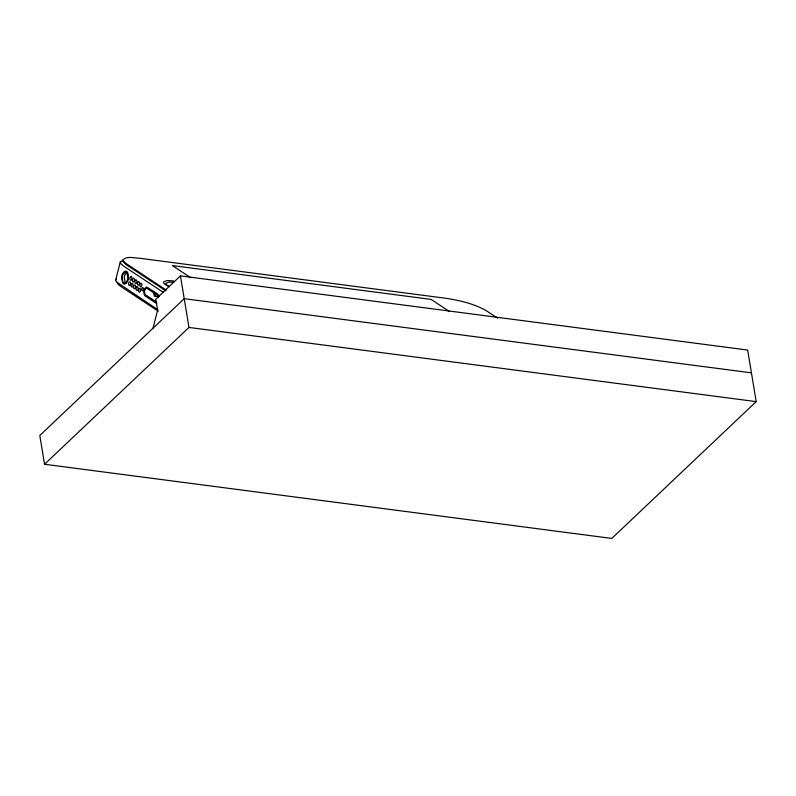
<?xml version="1.0" encoding="UTF-8"?>
<svg xmlns="http://www.w3.org/2000/svg" width="796" height="796" viewBox="0 0 796 796"><rect width="100%" height="100%" fill="white"/><g stroke="black" fill="none" stroke-linecap="round" stroke-linejoin="round"><path stroke-width="1.19" d="M157.916 309.823L116.306 281.804L115.679 279.963L120.296 261.854L123.45 260.023M158.573 296.619L154.882 296.132L155.698 292.938M153.011 328.231L157.608 310.211L155.787 299.226L180.443 275.874L747.663 350.051L756.2 401.622L611.786 538.434L44.566 464.257L39.8 435.492L184.214 298.669L751.434 372.846M115.679 279.963L116.226 279.107M120.296 261.854L120.892 263.784L123.629 266.123L163.528 292.48M117.34 282.262L117.917 284.063L120.494 286.262L158.285 311.226M44.566 464.257L188.98 327.445L756.2 401.622M123.35 259.854L122.922 261.476L126.047 264.59L165.867 290.878M130.723 276.67L130.365 277.038A1.741 0.866 -82.6 0 0 129.927 278.779L130.027 279.436A2.08 1.025 -82.6 0 0 131.101 280.142L131.459 279.784A1.741 0.866 -82.6 0 0 131.897 278.043L131.808 277.386A2.08 1.025 -82.6 0 0 130.723 276.68M129.768 285.386L130.126 285.018A1.741 0.866 -82.6 0 0 130.574 283.276L130.474 282.62A2.08 1.025 -82.6 0 0 129.4 281.913L129.042 282.262A1.741 0.866 -82.6 0 0 128.594 284.013L128.693 284.67A2.08 1.025 -82.6 0 0 129.768 285.376M126.922 272.62L124.942 274.909A5.005 2.487 -82.6 0 0 124.266 277.545L125.171 282.341A6.149 3.055 -82.6 0 0 125.798 282.958M156.902 303.037L155.648 302.898L145.18 295.983C142.892 293.654 143.37 287.953 146.792 287.038L157.877 294.182L159.11 296.49M497.639 318.191L486.416 310.778C474.147 303.734 460.048 300.51 446.188 298.331L139.409 258.222C134.255 258.173 127.29 255.785 123.101 259.645L123.678 261.446L126.256 263.645L166.085 289.953M449.491 311.564L431.064 299.395L172.364 265.565L190.791 277.744M154.882 296.132L154.732 296.032A3.851 1.91 -82.5 0 1 154.175 295.376L153.737 293.067A3.164 1.572 -82.6 0 1 153.926 291.764M180.443 275.874L188.98 327.445M158.543 297.435L158.135 295.993A3.851 1.91 -82.5 0 0 157.578 295.336L147.111 288.431A3.851 1.91 -82.6 0 0 146.424 288.261L145.111 289.416A3.164 1.572 -82.6 0 0 144.484 291.853L144.922 294.172A3.851 1.91 -82.5 0 0 145.479 294.819L155.946 301.734A3.851 1.91 -82.5 0 0 156.394 301.903M143.469 288.868L143.38 288.301A1.801 0.895 -82.6 0 0 142.454 287.684L142.235 287.873A1.512 0.756 -82.6 0 0 141.748 289.505L141.837 290.082A1.801 0.895 -82.6 0 0 142.773 290.689L142.981 290.51A1.512 0.756 -82.6 0 0 143.469 288.868M138.613 290.63L138.713 291.286A2.08 1.025 -82.6 0 0 139.788 291.993L140.146 291.635A1.741 0.866 -82.6 0 0 140.594 289.893L140.494 289.227A2.08 1.025 -82.6 0 0 139.419 288.52L139.061 288.878A1.741 0.866 -82.6 0 0 138.613 290.63M168.613 286.401A20.606 4.209 14.3 0 1 163.449 282.082L166.384 280.709A19.611 4 14.3 0 1 173.747 281.028M173.558 282.331A16.865 3.443 14.3 0 0 168.473 282.212L165.946 283.406A17.85 3.642 14.3 0 0 169.478 286.669M121.569 278.063L122.733 283.048A7.502 3.721 -82.6 0 0 124.355 284.122L126.176 283.446L127.688 281.207A6.089 3.025 -82.6 0 0 128.504 278.003L128.405 274.7L127.4 272.172A7.502 3.721 -82.6 0 0 125.778 271.098L123.967 271.774L122.445 274.003A6.089 3.025 -82.6 0 0 121.629 277.207L121.569 278.063M122.196 277.983L122.882 281.655A6.149 3.055 -82.6 0 0 124.484 282.958L125.977 282.411L127.221 280.57A5.005 2.487 -82.6 0 0 127.897 277.933L126.992 273.137A6.149 3.055 -82.6 0 0 125.28 272.252L122.912 274.65A5.005 2.487 -82.6 0 0 122.246 277.277L122.196 277.983M132.982 278.54L132.872 278.69A1.741 0.866 -82.6 0 0 132.425 280.431L132.524 281.097A2.08 1.025 -82.6 0 0 133.599 281.804L133.957 281.446A1.741 0.866 -82.6 0 0 134.405 279.695L134.305 279.038A2.08 1.025 -82.6 0 0 133.231 278.331L132.982 278.54M131.658 283.774L131.549 283.923A1.741 0.866 -82.6 0 0 131.101 285.665L131.201 286.321A2.08 1.025 -82.6 0 0 132.275 287.028L132.633 286.679A1.741 0.866 -82.6 0 0 133.081 284.928L132.982 284.272A2.08 1.025 -82.6 0 0 131.907 283.565L131.658 283.774M135.489 280.192L135.38 280.341A1.741 0.866 -82.6 0 0 134.932 282.082L135.031 282.749A2.08 1.025 -82.6 0 0 136.106 283.456L136.464 283.097A1.741 0.866 -82.6 0 0 136.912 281.356L136.812 280.69A2.08 1.025 -82.6 0 0 135.738 279.983L135.489 280.192M134.166 285.426L134.056 285.575A1.741 0.866 -82.6 0 0 133.609 287.316L133.708 287.983A2.08 1.025 -82.6 0 0 134.783 288.689L135.141 288.331A1.741 0.866 -82.6 0 0 135.579 286.58L135.489 285.923A2.08 1.025 -82.6 0 0 134.405 285.217L134.166 285.426M137.997 281.844L137.887 281.993A1.741 0.866 -82.6 0 0 137.439 283.744L137.539 284.401A2.08 1.025 -82.6 0 0 138.613 285.107L138.972 284.749A1.741 0.866 -82.6 0 0 139.419 283.008L139.32 282.341A2.08 1.025 -82.6 0 0 138.245 281.635L137.997 281.844M136.673 287.077L136.554 287.227A1.741 0.866 -82.6 0 0 136.106 288.968L136.206 289.635A2.08 1.025 -82.6 0 0 137.28 290.341L137.638 289.983A1.741 0.866 -82.6 0 0 138.086 288.242L137.987 287.575A2.08 1.025 -82.6 0 0 136.912 286.868L136.673 287.077M140.504 283.505L140.385 283.645A1.741 0.866 -82.6 0 0 139.947 285.396L140.036 286.053A2.08 1.025 -82.6 0 0 141.121 286.759L141.479 286.401A1.741 0.866 -82.6 0 0 141.917 284.66L141.817 284.003A2.08 1.025 -82.6 0 0 140.743 283.296L140.504 283.505"/></g></svg>
